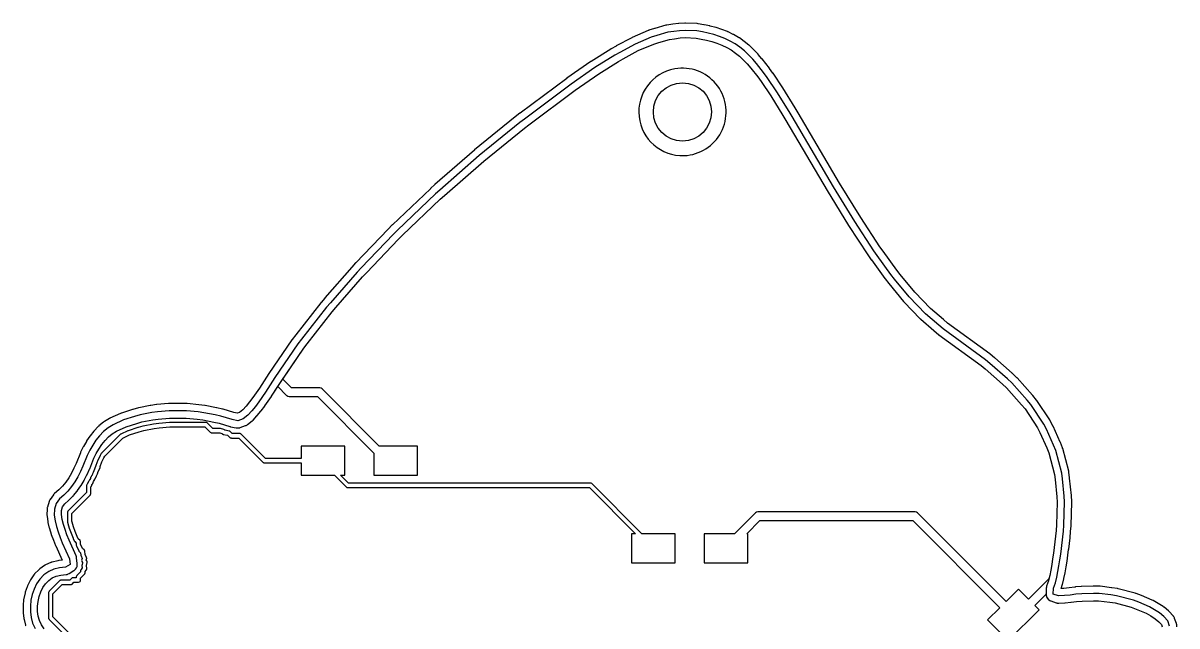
# Model space of a CAD drawing. Header units: millimetres. Extents: x -0.2 to 50.1, y -0.2 to 50.2.
# Drawn here: x 7.69 to 47.33, y 29.47 to 50.17 of the extents above; entities that cross this region are included whole.
import ezdxf

# ---------------------------------------------------------------- set-up
doc = ezdxf.new("R2010")
doc.units = ezdxf.units.MM

msp = doc.modelspace()

# ---------------------------------------------------------------- linework, layer by layer
at = {"layer": '16_copper'}
for points in [[(47.324, 29.441, 0.079241), (47.321, 29.519), (47.316, 29.536), (47.314, 29.546), (47.312, 29.549), (47.311, 29.552), (47.248, 29.732), (47.243, 29.744), (47.239, 29.756, 0.039561), (47.219, 29.79), (47.214, 29.796), (47.211, 29.801), (47.205, 29.808), (47.198, 29.817), (47.064, 29.965), (47.063, 29.966), (47.062, 29.968), (47.037, 29.991), (46.883, 30.117), (46.878, 30.12), (46.857, 30.135), (46.687, 30.241), (46.686, 30.242), (46.685, 30.242), (46.514, 30.346), (46.512, 30.347), (46.51, 30.348), (46.479, 30.363), (46.11, 30.515), (46.108, 30.515), (46.106, 30.516), (45.92, 30.589), (45.91, 30.592), (45.892, 30.598), (45.312, 30.75), (45.303, 30.752), (45.283, 30.756), (45.085, 30.783), (45.083, 30.783), (45.081, 30.784), (44.685, 30.833), (44.675, 30.833), (44.661, 30.835), (44.462, 30.84), (44.455, 30.84), (44.445, 30.84), (44.046, 30.825), (44.042, 30.825), (44.037, 30.825), (43.838, 30.81), (43.832, 30.809), (43.824, 30.809), (43.628, 30.783), (43.44, 30.763), (43.349, 30.759), (43.388, 30.878), (43.389, 30.885), (43.392, 30.893), (43.441, 31.087), (43.442, 31.093), (43.444, 31.099), (43.483, 31.295), (43.483, 31.298), (43.484, 31.301), (43.519, 31.498), (43.519, 31.5), (43.519, 31.502), (43.551, 31.699), (43.551, 31.701), (43.551, 31.702), (43.58, 31.9), (43.58, 31.902), (43.581, 31.904), (43.606, 32.102), (43.607, 32.104), (43.607, 32.105), (43.654, 32.502), (43.654, 32.504), (43.654, 32.507), (43.674, 32.706), (43.674, 32.71), (43.675, 32.714), (43.688, 32.913), (43.688, 32.917), (43.689, 32.922), (43.714, 33.721), (43.713, 33.73), (43.713, 33.742), (43.703, 33.941), (43.703, 33.947), (43.702, 33.954), (43.64, 34.551), (43.639, 34.552), (43.639, 34.553), (43.617, 34.751), (43.617, 34.753), (43.617, 34.754), (43.61, 34.788), (43.403, 35.56), (43.4, 35.569), (43.395, 35.586), (43.323, 35.772), (43.32, 35.778), (43.317, 35.785), (43.069, 36.331), (43.066, 36.335), (43.064, 36.341), (42.974, 36.518), (42.969, 36.526), (42.959, 36.543), (42.516, 37.209), (42.51, 37.217), (42.501, 37.229), (42.375, 37.383), (42.372, 37.387), (42.368, 37.391), (41.836, 37.988), (41.829, 37.994), (41.819, 38.005), (41.673, 38.14), (41.671, 38.142), (41.668, 38.145), (41.07, 38.674), (41.066, 38.677), (41.062, 38.68), (40.908, 38.807), (40.903, 38.811), (40.897, 38.816), (39.449, 39.872), (39.302, 39.992), (38.86, 40.374), (38.318, 40.933), (37.817, 41.54), (37.7, 41.691), (37.235, 42.335), (37.123, 42.493), (36.47, 43.489), (35.74, 44.676), (34.32, 47.085), (34.319, 47.086), (34.319, 47.087), (34.216, 47.258), (34.215, 47.26), (34.214, 47.261), (33.793, 47.941), (33.79, 47.944), (33.787, 47.949), (33.451, 48.446), (33.45, 48.447), (33.449, 48.449), (33.334, 48.613), (33.33, 48.618), (33.325, 48.624), (33.077, 48.938), (33.074, 48.94), (33.072, 48.943), (32.944, 49.096), (32.937, 49.102), (32.929, 49.112), (32.647, 49.395), (32.643, 49.398), (32.622, 49.416), (32.463, 49.538), (32.461, 49.539), (32.459, 49.542), (32.297, 49.659), (32.291, 49.663), (32.27, 49.676), (32.096, 49.772), (32.091, 49.774), (32.086, 49.777), (31.907, 49.866), (31.898, 49.87), (31.884, 49.877), (31.697, 49.946), (31.693, 49.948), (31.689, 49.949), (31.499, 50.013), (31.492, 50.015), (31.481, 50.018), (31.288, 50.067), (31.283, 50.068), (31.277, 50.07), (31.081, 50.11), (31.079, 50.11), (31.076, 50.111), (30.88, 50.148), (30.879, 50.148), (30.879, 50.148), (30.845, 50.152), (30.446, 50.169), (30.436, 50.168), (30.418, 50.168), (30.219, 50.155), (30.213, 50.154), (30.205, 50.154), (30.007, 50.129), (30.005, 50.128), (30.004, 50.128), (29.806, 50.101), (29.805, 50.101), (29.805, 50.101), (29.771, 50.094), (29.387, 49.984), (29.384, 49.983), (29.38, 49.982), (29.189, 49.921), (29.181, 49.918), (29.167, 49.913), (28.616, 49.678), (28.607, 49.674), (28.595, 49.668), (28.067, 49.384), (28.065, 49.383), (28.063, 49.382), (27.889, 49.283), (27.884, 49.28), (27.879, 49.277), (27.201, 48.853), (27.197, 48.85), (27.192, 48.846), (26.37, 48.278), (26.367, 48.275), (26.363, 48.272), (24.761, 47.076), (24.758, 47.074), (24.755, 47.072), (24.598, 46.947), (24.598, 46.946), (24.597, 46.946), (23.198, 45.814), (23.195, 45.811), (23.191, 45.808), (21.837, 44.624), (21.836, 44.623), (21.835, 44.623), (21.686, 44.49), (21.683, 44.487), (21.68, 44.484), (20.376, 43.245), (20.373, 43.242), (20.37, 43.239), (20.23, 43.096), (20.229, 43.095), (20.228, 43.094), (19.118, 41.943), (19.115, 41.94), (19.112, 41.936), (18.979, 41.787), (18.978, 41.786), (18.977, 41.785), (18.055, 40.732), (18.055, 40.731), (18.054, 40.73), (17.924, 40.578), (17.921, 40.574), (17.917, 40.569), (17.055, 39.467), (17.054, 39.466), (17.053, 39.465), (16.932, 39.306), (16.928, 39.301), (16.924, 39.295), (16.135, 38.14), (16.133, 38.138), (16.131, 38.135), (15.806, 37.635), (15.584, 37.313), (15.471, 37.161), (15.353, 37.017), (15.235, 36.892), (15.125, 36.805), (15.043, 36.776), (14.928, 36.798), (14.557, 36.91), (14.551, 36.911), (14.543, 36.913), (14.349, 36.96), (14.344, 36.961), (14.338, 36.963), (13.946, 37.039), (13.938, 37.04), (13.929, 37.041), (13.731, 37.066), (13.728, 37.066), (13.724, 37.067), (13.326, 37.105), (13.317, 37.105), (13.306, 37.106), (13.106, 37.11), (13.104, 37.109), (13.102, 37.11), (12.703, 37.11), (12.693, 37.109), (12.679, 37.109), (12.281, 37.071), (12.278, 37.071), (12.274, 37.071), (12.076, 37.046), (12.068, 37.045), (12.058, 37.043), (11.666, 36.966), (11.658, 36.964), (11.648, 36.962), (11.456, 36.909), (11.451, 36.908), (11.444, 36.906), (11.064, 36.783), (11.057, 36.78), (11.035, 36.771), (10.673, 36.602), (10.665, 36.597), (10.652, 36.591), (10.48, 36.489), (10.478, 36.487), (10.476, 36.486), (10.448, 36.466), (10.294, 36.339), (10.288, 36.333), (10.272, 36.319), (10.135, 36.174), (10.129, 36.167), (10.121, 36.158), (9.996, 36.001), (9.992, 35.995), (9.985, 35.987), (9.872, 35.822), (9.868, 35.815), (9.863, 35.807), (9.762, 35.634), (9.758, 35.627), (9.753, 35.618), (9.665, 35.439), (9.662, 35.431), (9.657, 35.42), (9.513, 35.054), (9.436, 34.884), (9.35, 34.719), (9.255, 34.559), (9.153, 34.409), (9.044, 34.273), (8.916, 34.15), (8.77, 34.022), (8.761, 34.013), (8.752, 34.004), (8.747, 33.998), (8.743, 33.993), (8.738, 33.987), (8.731, 33.978), (8.616, 33.815), (8.614, 33.812), (8.612, 33.81, 0.039557), (8.593, 33.775), (8.584, 33.751), (8.581, 33.745), (8.581, 33.744), (8.581, 33.743), (8.524, 33.552), (8.52, 33.536), (8.516, 33.52), (8.516, 33.516), (8.516, 33.514), (8.515, 33.504), (8.513, 33.486), (8.509, 33.286), (8.509, 33.283), (8.509, 33.279), (8.511, 33.253), (8.511, 33.247), (8.512, 33.246), (8.512, 33.245), (8.54, 33.048), (8.542, 33.039), (8.544, 33.026), (8.59, 32.832), (8.593, 32.825), (8.595, 32.816), (8.653, 32.625), (8.656, 32.619), (8.658, 32.61), (8.729, 32.423), (8.73, 32.422), (8.73, 32.419), (8.804, 32.234), (8.806, 32.229), (8.808, 32.224), (9.03, 31.726), (8.918, 31.716), (8.911, 31.715), (8.887, 31.711), (8.693, 31.667), (8.685, 31.664), (8.677, 31.663), (8.664, 31.658), (8.656, 31.655), (8.651, 31.653), (8.645, 31.651), (8.464, 31.568), (8.458, 31.565), (8.452, 31.563), (8.438, 31.554), (8.43, 31.549), (8.427, 31.547), (8.423, 31.545), (8.26, 31.43), (8.256, 31.426), (8.252, 31.423), (8.237, 31.41), (8.23, 31.404), (8.228, 31.402), (8.226, 31.401), (8.086, 31.258), (8.083, 31.253), (8.079, 31.25), (8.067, 31.235), (8.061, 31.228), (8.06, 31.225), (8.058, 31.223), (7.946, 31.057), (7.945, 31.056), (7.929, 31.028), (7.841, 30.849), (7.838, 30.841), (7.829, 30.821), (7.763, 30.633), (7.761, 30.623), (7.756, 30.607), (7.711, 30.413), (7.71, 30.411), (7.71, 30.409), (7.705, 30.376), (7.689, 30.176), (7.689, 30.168), (7.688, 30.156), (7.688, 29.957), (7.689, 29.947), (7.69, 29.928), (7.713, 29.73), (7.714, 29.728), (7.714, 29.725), (7.721, 29.692), (7.774, 29.5), (7.776, 29.495), (7.777, 29.489), (7.784, 29.472)], [(8.414, 29.378), (8.319, 29.516), (8.249, 29.657), (8.208, 29.807), (8.188, 29.972), (8.188, 30.147), (8.202, 30.317), (8.24, 30.481), (8.296, 30.642), (8.37, 30.792), (8.459, 30.924), (8.568, 31.035), (8.693, 31.123), (8.829, 31.185), (8.982, 31.22), (9.165, 31.237), (9.185, 31.241), (9.203, 31.244, 0.03956), (9.241, 31.257), (9.241, 31.257), (9.241, 31.257), (9.242, 31.257), (9.271, 31.272), (9.432, 31.371), (9.437, 31.374), (9.443, 31.377, 0.241784), (9.552, 31.578), (9.551, 31.595), (9.551, 31.605), (9.551, 31.608), (9.551, 31.612), (9.529, 31.806), (9.529, 31.807), (9.529, 31.809, 0.039558), (9.521, 31.848), (9.509, 31.88), (9.267, 32.423), (9.196, 32.601), (9.129, 32.779), (9.075, 32.955), (9.034, 33.131), (9.009, 33.296), (9.013, 33.441), (9.048, 33.561), (9.122, 33.665), (9.25, 33.778), (9.254, 33.782), (9.259, 33.786), (9.402, 33.925), (9.408, 33.931), (9.423, 33.948), (9.549, 34.103), (9.554, 34.11), (9.561, 34.119), (9.673, 34.285), (9.676, 34.291), (9.681, 34.298), (9.783, 34.47), (9.786, 34.475), (9.79, 34.481), (9.882, 34.658), (9.885, 34.664), (9.888, 34.671), (9.971, 34.853), (9.973, 34.858), (9.976, 34.865), (10.119, 35.228), (10.198, 35.39), (10.29, 35.547), (10.392, 35.697), (10.505, 35.837), (10.625, 35.963), (10.752, 36.069), (10.896, 36.154), (11.233, 36.312), (11.593, 36.428), (11.771, 36.477), (12.146, 36.551), (12.331, 36.574), (12.714, 36.61), (13.1, 36.61), (13.288, 36.607), (13.672, 36.57), (13.859, 36.546), (14.237, 36.473), (14.419, 36.429), (14.796, 36.316), (14.805, 36.314), (14.819, 36.31), (15.014, 36.272), (15.025, 36.271), (15.036, 36.269, 0.104478), (15.138, 36.279), (15.147, 36.282), (15.333, 36.349), (15.336, 36.35), (15.339, 36.351, 0.03956), (15.374, 36.368), (15.398, 36.384), (15.402, 36.387), (15.402, 36.387), (15.403, 36.387), (15.559, 36.51), (15.56, 36.511), (15.562, 36.513), (15.587, 36.536), (15.723, 36.681), (15.728, 36.687), (15.735, 36.694), (15.861, 36.849), (15.864, 36.853), (15.868, 36.857), (15.988, 37.017), (15.99, 37.021), (15.993, 37.025), (16.22, 37.354), (16.222, 37.357), (16.224, 37.36), (16.437, 37.688), (16.736, 37.388), (16.74, 37.385), (16.744, 37.381, 0.153125), (16.828, 37.345), (16.844, 37.344), (17.801, 37.344), (19.74, 35.404), (19.74, 34.65), (21.24, 34.65), (21.24, 35.65), (19.926, 35.65), (17.972, 37.604), (17.967, 37.608), (17.963, 37.612, 0.153125), (17.879, 37.648), (17.864, 37.649), (16.907, 37.649), (16.608, 37.947), (17.333, 39.008), (17.449, 39.16), (18.307, 40.257), (18.433, 40.404), (19.352, 41.455), (19.481, 41.599), (20.587, 42.747), (20.723, 42.885), (22.021, 44.119), (22.166, 44.248), (23.516, 45.429), (24.911, 46.557), (25.063, 46.678), (26.658, 47.869), (27.472, 48.432), (28.139, 48.851), (28.306, 48.945), (28.822, 49.223), (29.352, 49.448), (29.528, 49.504), (29.891, 49.608), (30.07, 49.633), (30.26, 49.657), (30.438, 49.669), (30.806, 49.653), (30.983, 49.62), (31.17, 49.581), (31.349, 49.536), (31.526, 49.477), (31.696, 49.413), (31.859, 49.332), (32.015, 49.246), (32.162, 49.139), (32.304, 49.03), (32.568, 48.766), (32.687, 48.624), (32.929, 48.32), (33.038, 48.164), (33.37, 47.673), (33.788, 46.999), (33.89, 46.83), (35.311, 44.421), (35.312, 44.419), (35.313, 44.417), (36.045, 43.224), (36.047, 43.222), (36.049, 43.218), (36.707, 42.215), (36.709, 42.212), (36.712, 42.208), (36.827, 42.045), (36.828, 42.044), (36.829, 42.043), (37.297, 41.395), (37.3, 41.391), (37.302, 41.387), (37.425, 41.23), (37.427, 41.227), (37.43, 41.224), (37.938, 40.607), (37.944, 40.601), (37.952, 40.593), (38.508, 40.018), (38.515, 40.013), (38.524, 40.003), (38.978, 39.611), (38.98, 39.609), (38.983, 39.607), (39.138, 39.48), (39.143, 39.477), (39.149, 39.472), (40.597, 38.416), (40.742, 38.297), (41.335, 37.772), (41.47, 37.646), (41.992, 37.062), (42.107, 36.922), (42.535, 36.279), (42.616, 36.119), (42.859, 35.584), (42.924, 35.418), (43.122, 34.677), (43.142, 34.497), (43.204, 33.909), (43.214, 33.727), (43.189, 32.942), (43.176, 32.751), (43.157, 32.559), (43.11, 32.165), (43.085, 31.971), (43.057, 31.776), (43.026, 31.582), (42.992, 31.39), (42.955, 31.204), (42.927, 31.092), (42.227, 30.392), (41.881, 30.738), (41.458, 30.315), (38.426, 33.348), (38.421, 33.351), (38.417, 33.356, 0.153125), (38.333, 33.392), (38.318, 33.392), (32.94, 33.392), (32.934, 33.392), (32.929, 33.392, 0.153128), (32.844, 33.358), (32.832, 33.348), (32.124, 32.64), (31.09, 32.64), (31.09, 31.64), (32.59, 31.64), (32.59, 32.64), (32.556, 32.64), (33.003, 33.088), (38.255, 33.088), (41.243, 30.1), (40.82, 29.677), (41.527, 28.97), (42.588, 30.031), (42.442, 30.176), (42.829, 30.563), (42.829, 30.558), (42.83, 30.542, 0.251269), (42.963, 30.347), (42.983, 30.339), (42.991, 30.335), (42.993, 30.335), (42.995, 30.334), (43.176, 30.269), (43.187, 30.266), (43.198, 30.263, 0.039558), (43.237, 30.256), (43.246, 30.256, 0.014745), (43.261, 30.255), (43.271, 30.255), (43.47, 30.264), (43.477, 30.265), (43.486, 30.265), (43.684, 30.286), (43.687, 30.287), (43.69, 30.287), (43.881, 30.312), (44.069, 30.326), (44.456, 30.34), (44.635, 30.335), (45.019, 30.288), (45.2, 30.263), (45.751, 30.118), (45.922, 30.051), (46.272, 29.908), (46.425, 29.815), (46.58, 29.719), (46.706, 29.616), (46.793, 29.519), (46.819, 29.447)], [(10.822, 27.676), (8.716, 29.782), (8.716, 30.578), (9.036, 30.898), (9.33, 30.898), (9.338, 30.899), (9.347, 30.9, 0.087654), (9.371, 30.91), (9.377, 30.915), (9.384, 30.92), (9.437, 30.974), (9.59, 30.974), (9.596, 30.975, 0.392588), (9.666, 31.05), (9.666, 31.116), (9.796, 31.247), (9.801, 31.253), (9.807, 31.26, 0.087651), (9.817, 31.284), (9.817, 31.292), (9.819, 31.3), (9.819, 31.341), (9.859, 31.393), (9.864, 31.4), (9.868, 31.407, 0.087653), (9.876, 31.432), (9.875, 31.44), (9.876, 31.449), (9.864, 31.548), (9.888, 31.646), (9.889, 31.654), (9.89, 31.663, 0.08766), (9.886, 31.689), (9.883, 31.696), (9.879, 31.704), (9.859, 31.737), (9.87, 31.765), (9.872, 31.773), (9.874, 31.781, 0.087656), (9.873, 31.808), (9.871, 31.815), (9.868, 31.823), (9.823, 31.925), (9.81, 32.036), (9.808, 32.045), (9.806, 32.053, 0.087662), (9.793, 32.076), (9.788, 32.081), (9.782, 32.088), (9.732, 32.127), (9.666, 32.276), (9.666, 32.35), (9.665, 32.358), (9.664, 32.367, 0.087654), (9.654, 32.391), (9.649, 32.397), (9.644, 32.404), (9.581, 32.467), (9.548, 32.541), (9.48, 32.712), (9.418, 32.878), (9.369, 33.035), (9.362, 33.066), (9.362, 33.334), (9.994, 33.966), (9.999, 33.973), (10.004, 33.979, 0.087651), (10.014, 34.004), (10.015, 34.011), (10.016, 34.02), (10.016, 34.247), (10.037, 34.277), (10.04, 34.285), (10.045, 34.292, 0.087671), (10.05, 34.318), (10.05, 34.32), (10.053, 34.327), (10.056, 34.332), (10.056, 34.332, 0.019214), (10.066, 34.341), (10.073, 34.346), (10.074, 34.349), (10.076, 34.35), (10.079, 34.357), (10.084, 34.364), (10.113, 34.427), (10.147, 34.485), (10.15, 34.493), (10.154, 34.5, 0.071782), (10.157, 34.522), (10.157, 34.524), (10.157, 34.525, 0.064001), (10.178, 34.551), (10.179, 34.553), (10.18, 34.555), (10.184, 34.562), (10.188, 34.569), (10.212, 34.631), (10.244, 34.693), (10.247, 34.701), (10.251, 34.709, 0.071775), (10.253, 34.73), (10.253, 34.733), (10.253, 34.735), (10.255, 34.74), (10.331, 34.907), (10.333, 34.915), (10.336, 34.923, 0.071784), (10.337, 34.945), (10.337, 34.947), (10.337, 34.949), (10.398, 35.105), (10.467, 35.245), (10.5, 35.302), (11.12, 35.923), (11.345, 36.028), (11.68, 36.136), (11.841, 36.18), (12.194, 36.25), (12.364, 36.271), (12.728, 36.305), (12.76, 36.305), (13.937, 36.305), (14.116, 36.126, 0.144304), (14.154, 36.106), (14.161, 36.105), (14.17, 36.104), (14.442, 36.104), (14.518, 36.081), (14.523, 36.075), (14.529, 36.068, 0.071221), (14.551, 36.054), (14.558, 36.052), (14.566, 36.049), (14.715, 36.02), (14.789, 35.946), (14.796, 35.941), (14.802, 35.935, 0.087651), (14.827, 35.925), (14.834, 35.925), (14.843, 35.923), (15.099, 35.923), (15.926, 35.096), (15.933, 35.091), (15.939, 35.086, 0.087651), (15.964, 35.076), (15.971, 35.075), (15.98, 35.074), (17.24, 35.074), (17.24, 34.65), (18.382, 34.65), (18.786, 34.246), (18.793, 34.241), (18.799, 34.236, 0.087651), (18.824, 34.226), (18.831, 34.225), (18.84, 34.224), (27.148, 34.224), (28.732, 32.64), (28.59, 32.64), (28.59, 31.64), (30.09, 31.64), (30.09, 32.64), (28.948, 32.64), (27.234, 34.354), (27.227, 34.359), (27.221, 34.364, 0.087651), (27.196, 34.374), (27.189, 34.375), (27.18, 34.376), (18.872, 34.376), (18.598, 34.65), (18.74, 34.65), (18.74, 35.65), (17.24, 35.65), (17.24, 35.226), (16.012, 35.226), (15.184, 36.054), (15.177, 36.059), (15.171, 36.064, 0.087651), (15.146, 36.074), (15.139, 36.075), (15.13, 36.076), (14.874, 36.076), (14.806, 36.144), (14.805, 36.145), (14.805, 36.146, 0.071788), (14.787, 36.158), (14.775, 36.162), (14.768, 36.165, 0.004607), (14.767, 36.165), (14.626, 36.193), (14.623, 36.196, 0.141396), (14.588, 36.219), (14.475, 36.253), (14.475, 36.253), (14.474, 36.253), (14.459, 36.255), (14.454, 36.256, 0.001312), (14.453, 36.256), (14.202, 36.256), (14.023, 36.435), (14.016, 36.44), (14.01, 36.446, 0.087651), (13.985, 36.456), (13.978, 36.456), (13.969, 36.457), (12.76, 36.457), (12.725, 36.457, 0.02329), (12.718, 36.457), (12.349, 36.423), (12.348, 36.422), (12.347, 36.422), (12.173, 36.401), (12.17, 36.4), (12.167, 36.4), (11.809, 36.329), (11.806, 36.328), (11.803, 36.328), (11.638, 36.283), (11.636, 36.282), (11.635, 36.282), (11.294, 36.171), (11.289, 36.169), (11.285, 36.168), (11.044, 36.055), (11.041, 36.054), (11.039, 36.053), (11.032, 36.047), (11.026, 36.043, 0.015198), (11.022, 36.04), (10.385, 35.403), (10.381, 35.397), (10.374, 35.388), (10.334, 35.32), (10.333, 35.317), (10.331, 35.315), (10.259, 35.169), (10.259, 35.166), (10.257, 35.163), (10.185, 34.98), (10.184, 34.974), (10.182, 34.968, 0.064778), (10.18, 34.946), (10.181, 34.945), (10.115, 34.801), (10.115, 34.799), (10.114, 34.797), (10.102, 34.768, 0.025947), (10.099, 34.76), (10.099, 34.753), (10.097, 34.747), (10.097, 34.743), (10.097, 34.74), (10.075, 34.698, 0.027072), (10.072, 34.691), (10.056, 34.649), (10.054, 34.647), (10.05, 34.644, 0.044818), (10.041, 34.631), (10.038, 34.627), (10.024, 34.599), (10.023, 34.598), (10.022, 34.596), (10.009, 34.567, 0.025962), (10.006, 34.559), (10.004, 34.552), (10.003, 34.546), (10.003, 34.542), (10.002, 34.54), (9.979, 34.501, 0.027094), (9.975, 34.494), (9.956, 34.451), (9.954, 34.449), (9.95, 34.446, 0.056671), (9.937, 34.43), (9.921, 34.403), (9.92, 34.401), (9.919, 34.399), (9.903, 34.37), (9.902, 34.366), (9.9, 34.362), (9.898, 34.355), (9.896, 34.349, 0.014993), (9.895, 34.341), (9.895, 34.34), (9.877, 34.313, 0.080612), (9.867, 34.291), (9.865, 34.28), (9.864, 34.272, 0.005916), (9.864, 34.271), (9.864, 34.052), (9.232, 33.42), (9.227, 33.413), (9.221, 33.406, 0.087651), (9.211, 33.382), (9.211, 33.375), (9.21, 33.366), (9.21, 33.057), (9.211, 33.049), (9.212, 33.04), (9.222, 32.998, 0.016537), (9.223, 32.993), (9.273, 32.831), (9.274, 32.829), (9.274, 32.826), (9.338, 32.657), (9.338, 32.657), (9.338, 32.656), (9.407, 32.483), (9.408, 32.482), (9.408, 32.48), (9.447, 32.392), (9.449, 32.389), (9.45, 32.386), (9.455, 32.379), (9.459, 32.374, 0.019778), (9.463, 32.369), (9.514, 32.318), (9.514, 32.259, 0.1053), (9.52, 32.228), (9.601, 32.048), (9.605, 32.042), (9.608, 32.035, 0.021286), (9.612, 32.03), (9.618, 32.025), (9.623, 32.02), (9.662, 31.988), (9.672, 31.897), (9.673, 31.895), (9.673, 31.894), (9.676, 31.883), (9.678, 31.876, 0.00551), (9.679, 31.874), (9.716, 31.79), (9.703, 31.756, 0.160816), (9.701, 31.709), (9.705, 31.7), (9.707, 31.693, 0.013275), (9.709, 31.689), (9.733, 31.651), (9.713, 31.571), (9.713, 31.568), (9.712, 31.566), (9.712, 31.557), (9.711, 31.55, 0.015607), (9.712, 31.545), (9.721, 31.463), (9.683, 31.416, 0.170229), (9.666, 31.368), (9.666, 31.332), (9.536, 31.202), (9.531, 31.195), (9.526, 31.189, 0.087651), (9.516, 31.164), (9.515, 31.157), (9.514, 31.148), (9.514, 31.126), (9.406, 31.126), (9.397, 31.125), (9.389, 31.124, 0.087654), (9.364, 31.114), (9.359, 31.109), (9.352, 31.104), (9.298, 31.05), (9.004, 31.05), (8.996, 31.049), (8.987, 31.048, 0.087654), (8.963, 31.038), (8.957, 31.033), (8.95, 31.028), (8.586, 30.664), (8.581, 30.657), (8.576, 30.651, 0.087651), (8.566, 30.626), (8.565, 30.619), (8.564, 30.61), (8.564, 29.75), (8.565, 29.742), (8.566, 29.733, 0.087654), (8.576, 29.709), (8.581, 29.703), (8.586, 29.696), (10.736, 27.546)]]:
    msp.add_lwpolyline(points, format="xyb", dxfattribs=at)
msp.add_lwpolyline([(30.5, 45.628, 1), (30.18, 48.612), (30.074, 48.597, 0.931033), (30.394, 45.62)], format="xyb", close=True, dxfattribs=at)
at = {"layer": '1_copper'}
for points in [[(47.324, 29.441, 0.079241), (47.321, 29.519), (47.316, 29.536), (47.314, 29.546), (47.312, 29.549), (47.311, 29.552), (47.248, 29.732), (47.243, 29.744), (47.239, 29.756, 0.039561), (47.219, 29.79), (47.214, 29.796), (47.211, 29.801), (47.205, 29.808), (47.198, 29.817), (47.064, 29.965), (47.063, 29.966), (47.062, 29.968), (47.037, 29.991), (46.883, 30.117), (46.878, 30.12), (46.857, 30.135), (46.687, 30.241), (46.686, 30.242), (46.685, 30.242), (46.514, 30.346), (46.512, 30.347), (46.51, 30.348), (46.479, 30.363), (46.11, 30.515), (46.108, 30.515), (46.106, 30.516), (45.92, 30.589), (45.91, 30.592), (45.892, 30.598), (45.312, 30.75), (45.303, 30.752), (45.283, 30.756), (45.085, 30.783), (45.083, 30.783), (45.081, 30.784), (44.685, 30.833), (44.675, 30.833), (44.661, 30.835), (44.462, 30.84), (44.455, 30.84), (44.445, 30.84), (44.046, 30.825), (44.042, 30.825), (44.037, 30.825), (43.838, 30.81), (43.832, 30.809), (43.824, 30.809), (43.628, 30.783), (43.44, 30.763), (43.349, 30.759), (43.388, 30.878), (43.389, 30.885), (43.392, 30.893), (43.441, 31.087), (43.442, 31.093), (43.444, 31.099), (43.483, 31.295), (43.483, 31.298), (43.484, 31.301), (43.519, 31.498), (43.519, 31.5), (43.519, 31.502), (43.551, 31.699), (43.551, 31.701), (43.551, 31.702), (43.58, 31.9), (43.58, 31.902), (43.581, 31.904), (43.606, 32.102), (43.607, 32.104), (43.607, 32.105), (43.654, 32.502), (43.654, 32.504), (43.654, 32.507), (43.674, 32.706), (43.674, 32.71), (43.675, 32.714), (43.688, 32.913), (43.688, 32.917), (43.689, 32.922), (43.714, 33.721), (43.713, 33.73), (43.713, 33.742), (43.703, 33.941), (43.703, 33.947), (43.702, 33.954), (43.64, 34.551), (43.639, 34.552), (43.639, 34.553), (43.617, 34.751), (43.617, 34.753), (43.617, 34.754), (43.61, 34.788), (43.403, 35.56), (43.4, 35.569), (43.395, 35.586), (43.323, 35.772), (43.32, 35.778), (43.317, 35.785), (43.069, 36.331), (43.066, 36.335), (43.064, 36.341), (42.974, 36.518), (42.969, 36.526), (42.959, 36.543), (42.516, 37.209), (42.51, 37.217), (42.501, 37.229), (42.375, 37.383), (42.372, 37.387), (42.368, 37.391), (41.836, 37.988), (41.829, 37.994), (41.819, 38.005), (41.673, 38.14), (41.671, 38.142), (41.668, 38.145), (41.07, 38.674), (41.066, 38.677), (41.062, 38.68), (40.908, 38.807), (40.903, 38.811), (40.897, 38.816), (39.449, 39.872), (39.302, 39.992), (38.86, 40.374), (38.318, 40.933), (37.817, 41.54), (37.7, 41.691), (37.235, 42.335), (37.123, 42.493), (36.47, 43.489), (35.74, 44.676), (34.32, 47.085), (34.319, 47.086), (34.319, 47.087), (34.216, 47.258), (34.215, 47.26), (34.214, 47.261), (33.793, 47.941), (33.79, 47.944), (33.787, 47.949), (33.451, 48.446), (33.45, 48.447), (33.449, 48.449), (33.334, 48.613), (33.33, 48.618), (33.325, 48.624), (33.077, 48.938), (33.074, 48.94), (33.072, 48.943), (32.944, 49.096), (32.937, 49.102), (32.929, 49.112), (32.647, 49.395), (32.643, 49.398), (32.622, 49.416), (32.463, 49.538), (32.461, 49.539), (32.459, 49.542), (32.297, 49.659), (32.291, 49.663), (32.27, 49.676), (32.096, 49.772), (32.091, 49.774), (32.086, 49.777), (31.907, 49.866), (31.898, 49.87), (31.884, 49.877), (31.697, 49.946), (31.693, 49.948), (31.689, 49.949), (31.499, 50.013), (31.492, 50.015), (31.481, 50.018), (31.288, 50.067), (31.283, 50.068), (31.277, 50.07), (31.081, 50.11), (31.079, 50.11), (31.076, 50.111), (30.88, 50.148), (30.879, 50.148), (30.879, 50.148), (30.845, 50.152), (30.446, 50.169), (30.436, 50.168), (30.418, 50.168), (30.219, 50.155), (30.213, 50.154), (30.205, 50.154), (30.007, 50.129), (30.005, 50.128), (30.004, 50.128), (29.806, 50.101), (29.805, 50.101), (29.805, 50.101), (29.771, 50.094), (29.387, 49.984), (29.384, 49.983), (29.38, 49.982), (29.189, 49.921), (29.181, 49.918), (29.167, 49.913), (28.616, 49.678), (28.607, 49.674), (28.595, 49.668), (28.067, 49.384), (28.065, 49.383), (28.063, 49.382), (27.889, 49.283), (27.884, 49.28), (27.879, 49.277), (27.201, 48.853), (27.197, 48.85), (27.192, 48.846), (26.37, 48.278), (26.367, 48.275), (26.363, 48.272), (24.761, 47.076), (24.758, 47.074), (24.755, 47.072), (24.598, 46.947), (24.598, 46.946), (24.597, 46.946), (23.198, 45.814), (23.195, 45.811), (23.191, 45.808), (21.837, 44.624), (21.836, 44.623), (21.835, 44.623), (21.686, 44.49), (21.683, 44.487), (21.68, 44.484), (20.376, 43.245), (20.373, 43.242), (20.37, 43.239), (20.23, 43.096), (20.229, 43.095), (20.228, 43.094), (19.118, 41.943), (19.115, 41.94), (19.112, 41.936), (18.979, 41.787), (18.978, 41.786), (18.977, 41.785), (18.055, 40.732), (18.055, 40.731), (18.054, 40.73), (17.924, 40.578), (17.921, 40.574), (17.917, 40.569), (17.055, 39.467), (17.054, 39.466), (17.053, 39.465), (16.932, 39.306), (16.928, 39.301), (16.924, 39.295), (16.135, 38.14), (16.133, 38.138), (16.131, 38.135), (15.806, 37.635), (15.584, 37.313), (15.471, 37.161), (15.353, 37.017), (15.235, 36.892), (15.125, 36.805), (15.043, 36.776), (14.928, 36.798), (14.557, 36.91), (14.551, 36.911), (14.543, 36.913), (14.349, 36.96), (14.344, 36.961), (14.338, 36.963), (13.946, 37.039), (13.938, 37.04), (13.929, 37.041), (13.731, 37.066), (13.728, 37.066), (13.724, 37.067), (13.326, 37.105), (13.317, 37.105), (13.306, 37.106), (13.106, 37.11), (13.104, 37.109), (13.102, 37.11), (12.703, 37.11), (12.693, 37.109), (12.679, 37.109), (12.281, 37.071), (12.278, 37.071), (12.274, 37.071), (12.076, 37.046), (12.068, 37.045), (12.058, 37.043), (11.666, 36.966), (11.658, 36.964), (11.648, 36.962), (11.456, 36.909), (11.451, 36.908), (11.444, 36.906), (11.064, 36.783), (11.057, 36.78), (11.035, 36.771), (10.673, 36.602), (10.665, 36.597), (10.652, 36.591), (10.48, 36.489), (10.478, 36.487), (10.476, 36.486), (10.448, 36.466), (10.294, 36.339), (10.288, 36.333), (10.272, 36.319), (10.135, 36.174), (10.129, 36.167), (10.121, 36.158), (9.996, 36.001), (9.992, 35.995), (9.985, 35.987), (9.872, 35.822), (9.868, 35.815), (9.863, 35.807), (9.762, 35.634), (9.758, 35.627), (9.753, 35.618), (9.665, 35.439), (9.662, 35.431), (9.657, 35.42), (9.513, 35.054), (9.436, 34.884), (9.35, 34.719), (9.255, 34.559), (9.153, 34.409), (9.044, 34.273), (8.916, 34.15), (8.77, 34.022), (8.761, 34.013), (8.752, 34.004), (8.747, 33.998), (8.743, 33.993), (8.738, 33.987), (8.731, 33.978), (8.616, 33.815), (8.614, 33.812), (8.612, 33.81, 0.039557), (8.593, 33.775), (8.584, 33.751), (8.581, 33.745), (8.581, 33.744), (8.581, 33.743), (8.524, 33.552), (8.52, 33.536), (8.516, 33.52), (8.516, 33.516), (8.516, 33.514), (8.515, 33.504), (8.513, 33.486), (8.509, 33.286), (8.509, 33.283), (8.509, 33.279), (8.511, 33.253), (8.511, 33.247), (8.512, 33.246), (8.512, 33.245), (8.54, 33.048), (8.542, 33.039), (8.544, 33.026), (8.59, 32.832), (8.593, 32.825), (8.595, 32.816), (8.653, 32.625), (8.656, 32.619), (8.658, 32.61), (8.729, 32.423), (8.73, 32.422), (8.73, 32.419), (8.804, 32.234), (8.806, 32.229), (8.808, 32.224), (9.03, 31.726), (8.918, 31.716), (8.911, 31.715), (8.887, 31.711), (8.693, 31.667), (8.685, 31.664), (8.677, 31.663), (8.664, 31.658), (8.656, 31.655), (8.651, 31.653), (8.645, 31.651), (8.464, 31.568), (8.458, 31.565), (8.452, 31.563), (8.438, 31.554), (8.43, 31.549), (8.427, 31.547), (8.423, 31.545), (8.26, 31.43), (8.256, 31.426), (8.252, 31.423), (8.237, 31.41), (8.23, 31.404), (8.228, 31.402), (8.226, 31.401), (8.086, 31.258), (8.083, 31.253), (8.079, 31.25), (8.067, 31.235), (8.061, 31.228), (8.06, 31.225), (8.058, 31.223), (7.946, 31.057), (7.945, 31.056), (7.929, 31.028), (7.841, 30.849), (7.838, 30.841), (7.829, 30.821), (7.763, 30.633), (7.761, 30.623), (7.756, 30.607), (7.711, 30.413), (7.71, 30.411), (7.71, 30.409), (7.705, 30.376), (7.689, 30.176), (7.689, 30.168), (7.688, 30.156), (7.688, 29.957), (7.689, 29.947), (7.69, 29.928), (7.713, 29.73), (7.714, 29.728), (7.714, 29.725), (7.721, 29.692), (7.774, 29.5), (7.776, 29.495), (7.777, 29.489), (7.784, 29.472)], [(8.414, 29.378), (8.319, 29.516), (8.249, 29.657), (8.208, 29.807), (8.188, 29.972), (8.188, 30.147), (8.202, 30.317), (8.24, 30.481), (8.296, 30.642), (8.37, 30.792), (8.459, 30.924), (8.568, 31.035), (8.693, 31.123), (8.829, 31.185), (8.982, 31.22), (9.165, 31.237), (9.185, 31.241), (9.203, 31.244, 0.03956), (9.241, 31.257), (9.241, 31.257), (9.241, 31.257), (9.242, 31.257), (9.271, 31.272), (9.432, 31.371), (9.437, 31.374), (9.443, 31.377, 0.241784), (9.552, 31.578), (9.551, 31.595), (9.551, 31.605), (9.551, 31.608), (9.551, 31.612), (9.529, 31.806), (9.529, 31.807), (9.529, 31.809, 0.039558), (9.521, 31.848), (9.509, 31.88), (9.267, 32.423), (9.196, 32.601), (9.129, 32.779), (9.075, 32.955), (9.034, 33.131), (9.009, 33.296), (9.013, 33.441), (9.048, 33.561), (9.122, 33.665), (9.25, 33.778), (9.254, 33.782), (9.259, 33.786), (9.402, 33.925), (9.408, 33.931), (9.423, 33.948), (9.549, 34.103), (9.554, 34.11), (9.561, 34.119), (9.673, 34.285), (9.676, 34.291), (9.681, 34.298), (9.783, 34.47), (9.786, 34.475), (9.79, 34.481), (9.882, 34.658), (9.885, 34.664), (9.888, 34.671), (9.971, 34.853), (9.973, 34.858), (9.976, 34.865), (10.119, 35.228), (10.198, 35.39), (10.29, 35.547), (10.392, 35.697), (10.505, 35.837), (10.625, 35.963), (10.752, 36.069), (10.896, 36.154), (11.233, 36.312), (11.593, 36.428), (11.771, 36.477), (12.146, 36.551), (12.331, 36.574), (12.714, 36.61), (13.1, 36.61), (13.288, 36.607), (13.672, 36.57), (13.859, 36.546), (14.237, 36.473), (14.419, 36.429), (14.796, 36.316), (14.805, 36.314), (14.819, 36.31), (15.014, 36.272), (15.025, 36.271), (15.036, 36.269, 0.104478), (15.138, 36.279), (15.147, 36.282), (15.333, 36.349), (15.336, 36.35), (15.339, 36.351, 0.03956), (15.374, 36.368), (15.398, 36.384), (15.402, 36.387), (15.402, 36.387), (15.403, 36.387), (15.559, 36.51), (15.56, 36.511), (15.562, 36.513), (15.587, 36.536), (15.723, 36.681), (15.728, 36.687), (15.735, 36.694), (15.861, 36.849), (15.864, 36.853), (15.868, 36.857), (15.988, 37.017), (15.99, 37.021), (15.993, 37.025), (16.22, 37.354), (16.222, 37.357), (16.224, 37.36), (16.549, 37.86), (17.333, 39.008), (17.449, 39.16), (18.307, 40.257), (18.433, 40.404), (19.352, 41.455), (19.481, 41.599), (20.587, 42.747), (20.723, 42.885), (22.021, 44.119), (22.166, 44.248), (23.516, 45.429), (24.911, 46.557), (25.063, 46.678), (26.658, 47.869), (27.472, 48.432), (28.139, 48.851), (28.306, 48.945), (28.822, 49.223), (29.352, 49.448), (29.528, 49.504), (29.891, 49.608), (30.07, 49.633), (30.26, 49.657), (30.438, 49.669), (30.806, 49.653), (30.983, 49.62), (31.17, 49.581), (31.349, 49.536), (31.526, 49.477), (31.696, 49.413), (31.859, 49.332), (32.015, 49.246), (32.162, 49.139), (32.304, 49.03), (32.568, 48.766), (32.687, 48.624), (32.929, 48.32), (33.038, 48.164), (33.37, 47.673), (33.788, 46.999), (33.89, 46.83), (35.311, 44.421), (35.312, 44.419), (35.313, 44.417), (36.045, 43.224), (36.047, 43.222), (36.049, 43.218), (36.707, 42.215), (36.709, 42.212), (36.712, 42.208), (36.827, 42.045), (36.828, 42.044), (36.829, 42.043), (37.297, 41.395), (37.3, 41.391), (37.302, 41.387), (37.425, 41.23), (37.427, 41.227), (37.43, 41.224), (37.938, 40.607), (37.944, 40.601), (37.952, 40.593), (38.508, 40.018), (38.515, 40.013), (38.524, 40.003), (38.978, 39.611), (38.98, 39.609), (38.983, 39.607), (39.138, 39.48), (39.143, 39.477), (39.149, 39.472), (40.597, 38.416), (40.742, 38.297), (41.335, 37.772), (41.47, 37.646), (41.992, 37.062), (42.107, 36.922), (42.535, 36.279), (42.616, 36.119), (42.859, 35.584), (42.924, 35.418), (43.122, 34.677), (43.142, 34.497), (43.204, 33.909), (43.214, 33.727), (43.189, 32.942), (43.176, 32.751), (43.157, 32.559), (43.11, 32.165), (43.085, 31.971), (43.057, 31.776), (43.026, 31.582), (42.992, 31.39), (42.955, 31.204), (42.909, 31.024), (42.85, 30.841), (42.847, 30.826), (42.843, 30.811), (42.842, 30.807), (42.841, 30.803), (42.841, 30.793), (42.839, 30.777), (42.829, 30.582), (42.829, 30.577), (42.828, 30.573, 0.284063), (42.963, 30.347), (42.983, 30.339), (42.991, 30.335), (42.993, 30.335), (42.995, 30.334), (43.176, 30.269), (43.187, 30.266), (43.198, 30.263, 0.039558), (43.237, 30.256), (43.246, 30.256, 0.014745), (43.261, 30.255), (43.271, 30.255), (43.47, 30.264), (43.477, 30.265), (43.486, 30.265), (43.684, 30.286), (43.687, 30.287), (43.69, 30.287), (43.881, 30.312), (44.069, 30.326), (44.456, 30.34), (44.635, 30.335), (45.019, 30.288), (45.2, 30.263), (45.751, 30.118), (45.922, 30.051), (46.272, 29.908), (46.425, 29.815), (46.58, 29.719), (46.706, 29.616), (46.793, 29.519), (46.819, 29.447)]]:
    msp.add_lwpolyline(points, format="xyb", dxfattribs=at)
msp.add_lwpolyline([(30.5, 45.628, 1), (30.18, 48.612), (30.074, 48.597, 0.931033), (30.394, 45.62)], format="xyb", close=True, dxfattribs=at)
at = {"layer": 'drills_via_1_16'}
msp.add_circle((30.34, 47.12), 1, dxfattribs=at)
at = {"layer": 'outline'}
msp.add_lwpolyline([(47.076, 29.469), (47.012, 29.649), (46.879, 29.798), (46.725, 29.923), (46.555, 30.028), (46.384, 30.132), (46.015, 30.284), (45.829, 30.356), (45.249, 30.509), (45.051, 30.536), (44.654, 30.585), (44.455, 30.59), (44.055, 30.575), (43.856, 30.561), (43.658, 30.535), (43.459, 30.514), (43.26, 30.505), (43.078, 30.569), (43.088, 30.764), (43.15, 30.955), (43.199, 31.148), (43.238, 31.344), (43.272, 31.541), (43.304, 31.739), (43.333, 31.936), (43.359, 32.135), (43.406, 32.532), (43.425, 32.731), (43.439, 32.93), (43.464, 33.729), (43.454, 33.928), (43.391, 34.525), (43.368, 34.723), (43.162, 35.496), (43.09, 35.681), (42.841, 36.227), (42.751, 36.405), (42.308, 37.071), (42.182, 37.225), (41.649, 37.821), (41.503, 37.957), (40.904, 38.487), (40.75, 38.614), (39.296, 39.674), (39.141, 39.8), (38.688, 40.193), (38.131, 40.767), (37.622, 41.383), (37.5, 41.541), (37.032, 42.189), (36.916, 42.352), (36.258, 43.355), (35.526, 44.548), (34.105, 46.958), (34.001, 47.13), (33.58, 47.809), (33.244, 48.306), (33.129, 48.469), (32.881, 48.782), (32.752, 48.935), (32.47, 49.218), (32.311, 49.34), (32.15, 49.457), (31.975, 49.553), (31.796, 49.642), (31.609, 49.712), (31.42, 49.776), (31.226, 49.825), (31.031, 49.865), (30.834, 49.902), (30.435, 49.919), (30.236, 49.905), (30.038, 49.881), (29.84, 49.853), (29.455, 49.744), (29.265, 49.683), (28.713, 49.448), (28.185, 49.164), (28.011, 49.066), (27.334, 48.641), (26.512, 48.072), (24.91, 46.876), (24.754, 46.752), (23.355, 45.62), (22.001, 44.436), (21.852, 44.303), (20.548, 43.063), (20.408, 42.921), (19.298, 41.769), (19.165, 41.621), (18.244, 40.567), (18.114, 40.415), (17.252, 39.313), (17.13, 39.154), (16.341, 37.999), (16.014, 37.496), (15.787, 37.167), (15.668, 37.007), (15.541, 36.852), (15.405, 36.707), (15.248, 36.584), (15.062, 36.517), (14.868, 36.555), (14.485, 36.67), (14.291, 36.717), (13.898, 36.793), (13.7, 36.818), (13.302, 36.856), (13.102, 36.86), (12.702, 36.86), (12.304, 36.823), (12.106, 36.798), (11.714, 36.721), (11.521, 36.668), (11.141, 36.545), (10.779, 36.375), (10.608, 36.274), (10.454, 36.146), (10.316, 36.002), (10.191, 35.845), (10.079, 35.68), (9.978, 35.508), (9.89, 35.328), (9.744, 34.956), (9.661, 34.774), (9.568, 34.597), (9.466, 34.425), (9.354, 34.26), (9.229, 34.104), (9.085, 33.966), (8.935, 33.834), (8.82, 33.671), (8.763, 33.481), (8.759, 33.281), (8.788, 33.084), (8.834, 32.89), (8.892, 32.698), (8.963, 32.511), (9.036, 32.326), (9.281, 31.778), (9.302, 31.584), (9.141, 31.486), (8.942, 31.467), (8.749, 31.423), (8.568, 31.341), (8.405, 31.226), (8.265, 31.083), (8.153, 30.917), (8.065, 30.738), (7.999, 30.55), (7.954, 30.356), (7.938, 30.157), (7.938, 29.957), (7.961, 29.759), (8.015, 29.567), (8.102, 29.389)], dxfattribs=at)

doc.saveas('drawing.dxf')
